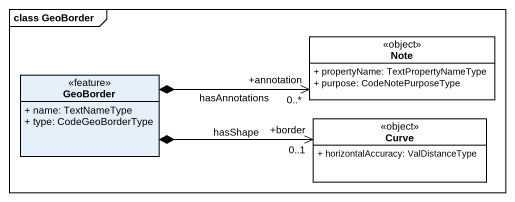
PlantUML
@startuml
mainframe class GeoBorder
hide circle
hide empty members
skinparam classAttributeIconSize 0
class "Note" as Note_ <<object>> #FFFFFF {
  + propertyName: TextPropertyNameType
  + purpose: CodeNotePurposeType
}
class GeoBorder <<feature>> {
  + name: TextNameType
  + type: CodeGeoBorderType
}
class Curve <<object>> #FFFFFF {
  + horizontalAccuracy: ValDistanceType
}
GeoBorder *-right-> "+annotation\n0..*" Note_ : hasAnnotations
GeoBorder *-right-> "+border\n0..1" Curve : hasShape
@enduml
